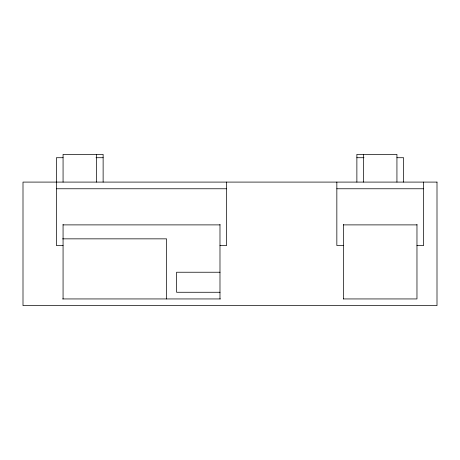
<?xml version="1.0" encoding="UTF-8"?>
<svg xmlns="http://www.w3.org/2000/svg" width="460" height="460" viewBox="0 0 460 460"><rect width="100%" height="100%" fill="white"/><g stroke="black" fill="none" stroke-linecap="round" stroke-linejoin="round"><path stroke-width="0.69" d="M63.066 157.717L56.384 157.717L56.384 245.525L63.066 245.525M96.025 157.717L103.126 157.717M356.874 157.717L363.975 157.717M396.934 157.717L403.615 157.717L403.615 182.091M56.384 188.767L226.659 188.767M336.841 188.767L423.643 188.767M63.066 224.888L219.983 224.888M343.516 224.888L416.967 224.888M62.594 238.849L166.566 238.849L166.566 298.942M219.983 245.525L226.659 245.525L226.659 182.091M343.516 245.525L336.841 245.525L336.841 182.091M416.967 245.525L423.643 245.525L423.643 182.091M220.029 272.234L176.583 272.234L176.583 292.267L220.029 292.267M62.594 298.942L220.466 298.942M343.361 298.942L416.967 298.942L416.967 224.388M396.934 182.091L396.934 154.376L356.874 154.376L356.874 182.091M363.549 154.376L363.549 182.091M343.516 224.388L343.516 298.942M219.983 224.388L219.983 298.942M103.126 182.091L103.126 154.376L63.066 154.376L63.066 182.091M96.45 154.376L96.45 182.091M63.066 224.388L63.066 298.942M437 182.091L23 182.091L23 305.624L437 305.624L437 182.091"/></g></svg>
